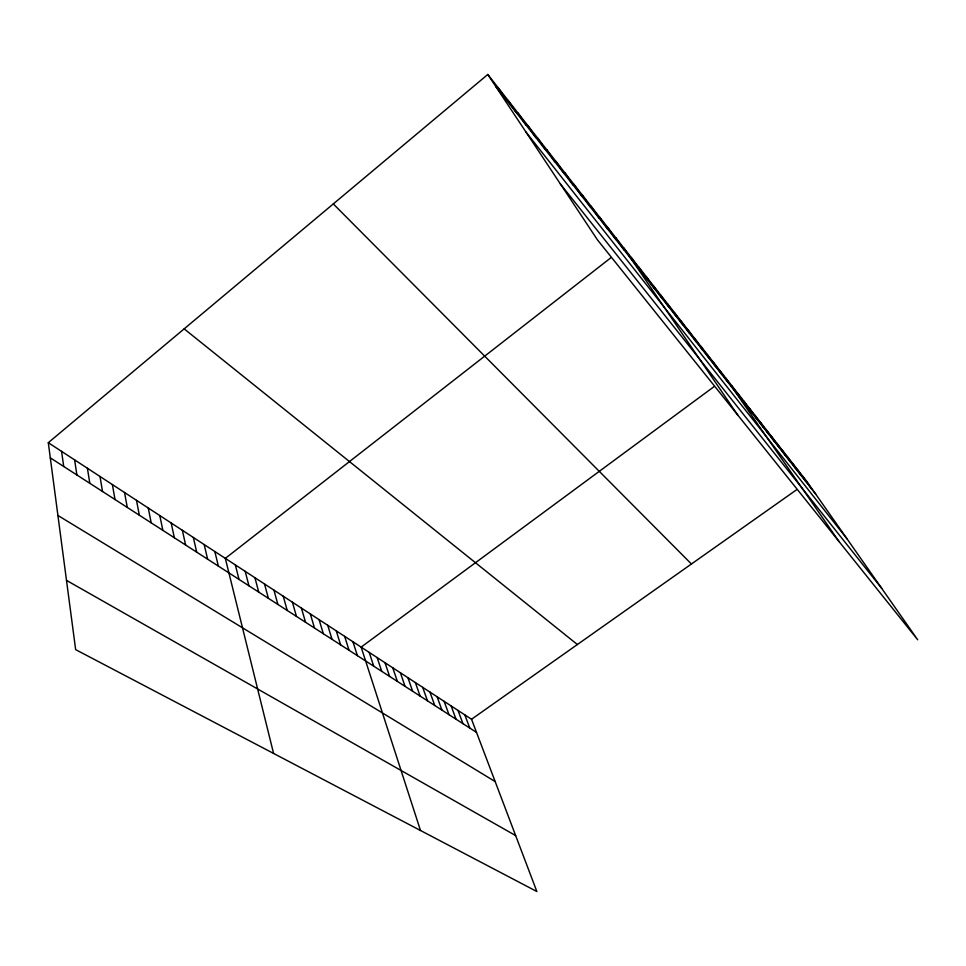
<?xml version="1.0" encoding="UTF-8"?>
<svg xmlns="http://www.w3.org/2000/svg" width="966" height="966" viewBox="0 0 966 966"><rect width="100%" height="100%" fill="white"/><g stroke="black" fill="none" stroke-linecap="round" stroke-linejoin="round"><path stroke-width="1.45" d="M48.3 442.694L471.529 719.259L536.867 891.521L75.65 649.635L48.3 442.694L487.794 74.479L807.347 482.167L917.7 639.782L597.411 239.809L487.794 74.479M610.693 257.91L225.32 558.372L273.583 753.444M713.959 386.702L361.139 647.111L420.488 830.482M471.529 719.259L796.588 489.762M66.497 580.385L515.651 835.578M57.912 515.458L495.172 781.579M50.304 457.848L476.516 732.397M184.168 328.863L577.378 644.527M333.294 203.923L691.439 563.999M560.328 183.89L881.68 588.33M525.927 132.004L847.073 538.919M495.703 86.409L815.702 494.109M802.42 475.876L810.788 487.842M797.421 469.5L805.801 481.491M792.362 463.04L800.754 475.055M787.218 456.483L795.634 468.522M782.013 449.854L790.43 461.905M776.736 443.116L785.165 455.191M771.387 436.294L779.828 448.381M765.966 429.363L774.406 441.486M760.459 422.347L768.912 434.483M754.881 415.223L763.333 427.383M749.218 407.99L757.682 420.174M743.47 400.661L751.934 412.856M737.638 393.234L746.114 405.442M731.721 385.688L740.197 397.907M725.72 378.02L839.08 541.6M719.622 370.256L728.11 382.5M713.439 362.359L721.928 374.627M707.16 354.353L715.649 366.633M700.785 346.214L709.273 358.507M694.312 337.955L702.801 350.26M687.744 329.575L696.232 341.879M681.066 321.062L689.555 333.379M674.292 312.404L682.769 324.733M667.397 303.614L675.874 315.942M660.394 294.69L668.858 307.019M653.282 285.61L661.746 297.951M646.061 276.397L654.501 288.725M638.707 267.014L647.148 279.355M631.245 257.487L639.661 269.816M623.65 247.803L737.746 415.066M615.692 237.648L624.084 249.965M607.602 227.324L615.97 239.628M599.355 216.807L607.711 229.111M590.975 206.108L599.294 218.388M582.438 195.217L590.733 207.485M573.744 184.132L582.015 196.376M564.893 172.842L573.14 185.061M555.885 161.346L564.096 173.542M546.696 149.633L554.87 161.793M537.337 137.691L545.488 149.827M527.81 125.532L535.913 137.631M518.09 113.131L526.156 125.194M508.188 100.5L516.206 112.527M498.094 87.616L506.051 99.595M464.815 714.864L469.778 728.062M458.017 710.433L462.955 723.667M451.134 705.929L456.037 719.211M444.155 701.376L449.033 714.695M437.103 696.752L441.945 710.131M429.942 692.079L434.76 705.506M422.697 687.345L427.479 700.821M415.356 682.551L420.113 696.063M407.918 677.685L412.639 691.245M400.383 672.759L405.056 686.367M392.739 667.772L397.388 681.428M384.999 662.712L389.6 676.417M377.151 657.58L381.715 671.334M369.193 652.388L373.721 666.178M352.952 641.774L357.396 655.66M344.669 636.352L349.052 650.299M336.265 630.858L340.6 644.853M327.74 625.292L332.026 639.323M319.094 619.641L323.332 633.72M310.315 613.917L314.505 628.033M301.416 608.097L305.546 622.273M292.396 602.192L296.465 616.417M283.231 596.215L287.24 610.476M273.946 590.141L277.882 604.45M264.503 583.971L268.391 598.328M254.927 577.716L258.743 592.122M245.207 571.365L248.95 585.807M235.342 564.917L239.013 579.407M214.838 551.514L218.352 566.1M204.188 544.558L207.618 559.181M193.357 537.482L196.702 552.154M182.357 530.298L185.617 545.005M171.175 522.98L174.339 537.736M159.801 515.554L162.868 530.358M148.245 507.995L151.203 522.847M136.496 500.316L139.346 515.204M124.529 492.503L127.283 507.428M112.37 484.558L115.014 499.531M100.005 476.48L102.517 491.477M87.411 468.256L89.814 483.29M74.611 459.876L76.882 474.958M61.57 451.364L63.708 466.481"/></g></svg>
